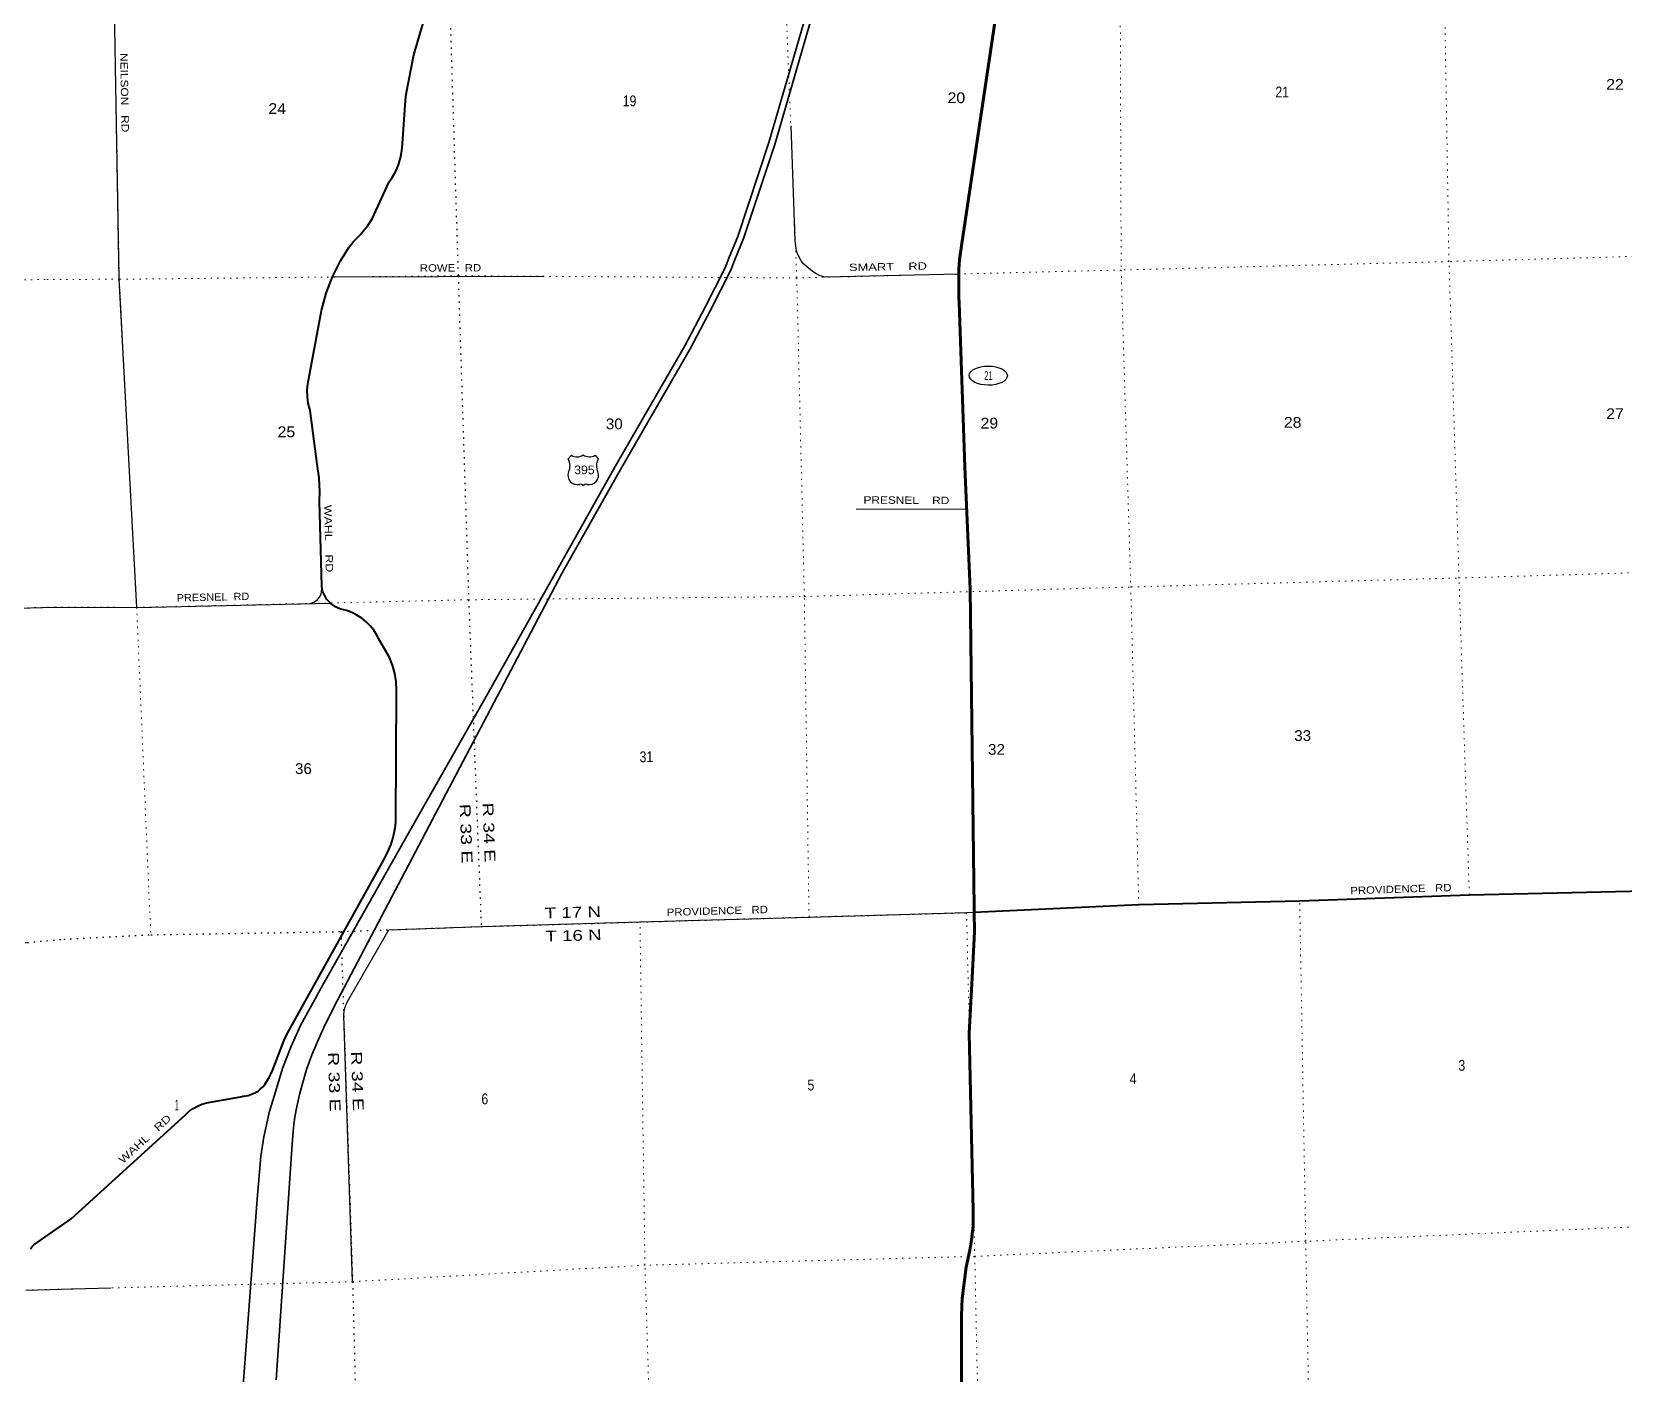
# Model space of a CAD drawing. Header units: feet. Extents: x 501257 to 757852, y -360805 to -170898.
# Drawn here: x 595540 to 621347, y -214544 to -192787 of the extents above; entities that cross this region are included whole.
import ezdxf
from ezdxf.enums import TextEntityAlignment as Align

# ---------------------------------------------------------------- set-up
doc = ezdxf.new("R2010")
doc.units = ezdxf.units.FT
doc.header["$LTSCALE"] = 70
doc.linetypes.add('DOTTED', pattern=[1.5, 0.3, -1.2])
for name, color, linetype, lineweight in [('16', 7, 'Continuous', 25), ('17', 7, 'Continuous', 25), ('20', 7, 'Continuous', 35), ('23', 7, 'Continuous', 70), ('26', 7, 'Continuous', 40), ('27', 7, 'Continuous', 13), ('29', 7, 'Continuous', 25), ('30', 7, 'Continuous', 25), ('6', 7, 'DOTTED', 25), ('7', 7, 'DOTTED', 13)]:
    doc.layers.add(name, color=color, linetype=linetype, lineweight=lineweight)

msp = doc.modelspace()

# ---------------------------------------------------------------- linework, layer by layer
at = {"layer": '16'}
for p, q in [((604233.44, -199709.73), (604284.75, -199650.97)), ((604476.51, -199645), (604476.23, -199645.2)), ((604668.6, -199650.88), (604719.99, -199709.73))]:
    msp.add_line(p, q, dxfattribs=at)
for centre, radius, start, end in [((604040.46, -199820.36), 222.05, 332.97043, 29.75871), ((604375.83, -199493.31), 182.07, 239.97227, 303.45418), ((604577.61, -199493.81), 181.52, 236.33975, 300.08743), ((604577.6, -199493.31), 182.07, 236.54582, 236.59441), ((604912.96, -199820.36), 222.05, 150.24129, 207.02957), ((604379.65, -199975.26), 151.42, 159.09177, 283.81923), ((604573.77, -199975.26), 151.42, 256.18077, 20.90823)]:
    msp.add_arc(centre, radius, start, end, dxfattribs=at)
for centre, major_axis, start_param, end_param in [((604434.99, -200174.08), (-19.56, 51.67), 4.95877769, 6.28318531), ((604518.44, -200174.08), (19.56, 51.67), 0, 1.32637542)]:
    msp.add_ellipse(centre, major_axis=major_axis, ratio=0.929097, start_param=start_param, end_param=end_param, dxfattribs=at)
at = {"layer": '17'}
msp.add_ellipse((611041.88, -198359.53), major_axis=(-309.24, 1), ratio=0.500121, dxfattribs=at)
at = {"layer": '20'}
msp.add_line((604129.67, -201567.94), (605079.82, -199879.69), dxfattribs=at)
for points in [[(604993.27, -199829.6), (606122.88, -197877.7), (606453, -197251.49), (606776.84, -196610.54), (606837.98, -196456.71), (606980.29, -196101.97), (607487.04, -194581.32), (608503.48, -191072.83)], [(605079.82, -199879.69), (606210.42, -197926.08), (606541.86, -197297.36), (606868.11, -196651.64), (606930.85, -196493.79), (607074.21, -196136.42), (607582.54, -194611.05), (608599.57, -191100.51)], [(601647.1, -205777.84), (602879.78, -203598.71), (604993.27, -199829.6)], [(599501.54, -214637.99), (599760.47, -210818.09), (599774.53, -210602.81), (599787.08, -210498.77), (599805.01, -210376.8), (599824.73, -210262.01), (599879.44, -210009.16), (599923.32, -209853.04), (599994.16, -209607.36), (600079.29, -209368.74), (600120.5, -209271.88), (600174.53, -209141.68), (600301.57, -208862.91), (600486.07, -208491.41), (604129.67, -201567.94)], [(599449.79, -210093.42), (599606.99, -209574.73), (599735.11, -209243.18), (599894.59, -208892.58), (600251.92, -208244.24), (601647.1, -205777.84)], [(596399.18, -220524.97), (597853.75, -217969.71), (598006.18, -217712.37), (598249.04, -217239.52), (598366.86, -216989.85), (598528.68, -216590.2), (598650.05, -216233.58), (598852.64, -215451.86), (598972.4, -214653.24), (599191.57, -211705.01), (599252.78, -211010.24), (599301.29, -210699.67), (599392.27, -210283.2), (599449.79, -210093.42)]]:
    msp.add_lwpolyline(points, dxfattribs=at)
at = {"layer": '23'}
for points in [[(610564.23, -196714.02), (610566.16, -196636.93), (610575.56, -196476.28), (610610.76, -196219.44), (611993.08, -186983.1), (611997.89, -186888.68), (611989.49, -186832.43), (611971.57, -186775.03), (611943.78, -186724.81), (611890.87, -186658.53), (611778.86, -186527.5), (611756.45, -186502.38), (611685.8, -186449.64), (611608.56, -186407.32), (611519.83, -186369.65), (611445.43, -186342.74), (611358.49, -186319.15), (611132.3, -186278.59)], [(610564.91, -197120.95), (610562.57, -196780.43), (610564.23, -196714.02)], [(610614.23, -216098.07), (610607.58, -213591.95), (610619.2, -213317.64), (610681.92, -212809.31), (610740.78, -212536.58), (610766.39, -212404.53), (610795, -212149.65), (610796.8, -211893.18), (610732.97, -209019.13), (610779.49, -208111.95), (610820.15, -207372.04), (610814.24, -207049.12), (610813.07, -206985.33), (610745.43, -201822.7), (610659, -199837.39), (610569.8, -197179.23), (610568.82, -197152.76), (610564.91, -197120.95)]]:
    msp.add_lwpolyline(points, dxfattribs=at)
at = {"layer": '26'}
for points in [[(601439.3, -205586.91), (601438.99, -205584.85), (601438.32, -205570.14), (601439.21, -205555.45), (601448.36, -203486.3), (601448.81, -203457.75), (601442.29, -203321.1), (601421.52, -203185.88), (601386.73, -203053.58), (601338.3, -202925.64), (601161.06, -202617.68), (601132.1, -202563.65), (601081.6, -202486.44), (601023.3, -202414.93), (600957.85, -202349.9), (600885.96, -202292.07), (600808.42, -202242.07), (600726.08, -202200.46), (600639.84, -202167.67), (600550.64, -202144.09), (600546.08, -202142.71), (600502.67, -202126.79), (600461.16, -202106.43), (600422, -202081.84), (600385.63, -202053.29), (600352.45, -202021.1), (600322.81, -201985.61), (600297.04, -201947.22), (600275.43, -201906.35), (600258.21, -201863.44), (600245.56, -201818.97), (600237.64, -201773.42), (600203.46, -200393.84), (600209.79, -200241.43), (600199.35, -200015.53), (600165.36, -199791.96), (600051.29, -198925.13), (600044.76, -198903.81), (600020.86, -198803.28), (600007.59, -198700.8), (600005.1, -198597.49), (600013.43, -198494.49), (600224.21, -197365.58), (600236.64, -197301.94), (600309.6, -197024.45), (600411.17, -196756.12), (600540.22, -196499.87), (600679.28, -196283.52), (600695.33, -196258.56), (600715.65, -196233.52), (600749.67, -196191.61), (600864.39, -196071.24), (600912.25, -196019.9), (600988.3, -195923.51), (601053.87, -195819.69), (601333.99, -195217.71), (601381.11, -195148.49), (601437.45, -195047.17), (601482.89, -194940.52), (601516.93, -194829.7), (601539.2, -194715.93), (601549.46, -194600.46), (601596.61, -193894.73), (601609.45, -193796.76), (601732.01, -193161.66), (601992.33, -192277.9)], [(598980.52, -210039.62), (599046.78, -210025.3), (599098.77, -210007.36), (599154.34, -209984.04), (599206.32, -209955.34), (599242.18, -209926.64), (599285.2, -209887.18), (599315.67, -209849.51), (599349.73, -209795.7), (599387.06, -209734.67), (599410.68, -209689.87), (599442.05, -209623.51), (599504.13, -209455.07), (599628.48, -209128.45), (599676.88, -209026.2), (601247.42, -206205.87), (601303.68, -206088.08), (601362.84, -205953.55), (601398.69, -205847.72), (601425.58, -205716.78), (601436.33, -205654), (601439.3, -205586.91)], [(610814.39, -207057.54), (613480.93, -206930.63), (616088.3, -206870.68), (618838.16, -206772.62), (621445.56, -206714.68), (624191.32, -206610.62), (625974.38, -206506.95), (626790.37, -206530.63), (627418.23, -206504.07)], [(596176.98, -212025.05), (598033.67, -210333.93), (598092.46, -210282.67), (598156.29, -210237.84), (598224.46, -210199.92), (598296.21, -210169.34), (598370.77, -210146.43), (598371.58, -210146.23), (598831.67, -210064.76), (598980.52, -210039.62), (598956.3, -210043.8)], [(595518.18, -212511.5), (595542.68, -212478.67), (595570.47, -212448.59), (596176.98, -212025.05)]]:
    msp.add_lwpolyline(points, dxfattribs=at)
at = {"layer": '29'}
for p, q in [((600408.04, -196758.56), (603845.36, -196746.53)), ((610686.18, -200528.06), (608899.7, -200525)), ((610689.22, -207063.49), (610814.02, -207057.55)), ((595443, -213180.05), (596206.68, -213161.2)), ((596206.68, -213161.2), (596821.24, -213145.34))]:
    msp.add_line(p, q, dxfattribs=at)
for points in [[(597239.23, -202116.46), (596958.08, -196797.44), (596862, -191461.92), (596792.68, -186110.18)], [(610564.23, -196714.02), (608400.21, -196762.42), (608319.49, -196743.33), (608235.83, -196697.82), (608158.04, -196646.42), (608053.84, -196550.98), (608011.28, -196496.65), (607954.03, -196398.27), (607932.02, -196338.06), (607912.94, -196175.07), (607848.36, -194313.17)], [(600053.15, -202051.91), (600108.93, -202029.89), (600136.81, -202015.2), (600172.04, -201988.77), (600204.33, -201949.13), (600220.47, -201922.7), (600230.74, -201891.86), (600236.62, -201868.37), (600241.02, -201800.82)], [(595917.79, -202109.82), (597239.23, -202116.46), (600375.31, -202044.7)], [(586560, -202409.05), (591941, -202219.05), (595917.79, -202109.82)], [(601324.34, -207342.17), (602823.39, -207288.24), (605396.34, -207214.63), (608136.38, -207134.82), (610689.22, -207063.49)], [(600739.77, -213044.84), (600594.64, -208731.96), (600601.81, -208649.45), (600621.53, -208579.49), (600641.25, -208534.65), (600676.71, -208465.18), (601324.34, -207342.17)]]:
    msp.add_lwpolyline(points, dxfattribs=at)
at = {"layer": '6'}
for points in [[(602114.56, -185905.73), (602121.48, -186147.71), (602285.81, -191466.23), (602449.57, -196740.43), (602619.07, -201992.4), (602823.39, -207288.24)], [(596058.51, -207493.07), (597467.85, -207422.06), (600548.62, -207370.08), (602823.39, -207288.24), (605396.34, -207214.63), (608136.38, -207134.82), (610689.22, -207063.49), (613480.93, -206930.63), (616088.3, -206870.68), (618838.16, -206772.62), (621445.56, -206714.68), (624191.32, -206610.62), (625974.38, -206506.95), (626790.37, -206530.63), (627418.23, -206504.07)], [(600548.62, -207370.08), (600739.77, -213044.84), (600868.13, -218383.97), (600919.28, -221183.47)], [(564696.59, -208411.81), (564890, -208419.05), (565375, -208404.05), (570114, -208290.05), (570732, -208251.05), (573973, -208163.05), (576060, -208110.05), (579285, -208039.05), (581431, -207937.05), (584377, -207880.05), (584648, -207878.05), (586737, -207791.05), (589848, -207598.05), (592075, -207597.05), (595466, -207547.05), (596058.51, -207493.07)]]:
    msp.add_lwpolyline(points, dxfattribs=at)
at = {"layer": '7'}
msp.add_line((595917.79, -202109.82), (597239.23, -202116.46), dxfattribs=at)
for points in [[(596438.09, -175498.25), (596652.66, -180863.64), (596790.85, -186184.51), (596862, -191461.92), (596958.08, -196797.44), (597239.23, -202116.46), (597467.85, -207422.06)], [(618838.16, -206772.62), (618670.22, -201639.49), (618508.36, -196510.32), (618417.56, -191116.31), (618277.47, -186856.51)], [(608136.38, -207134.82), (608060.27, -201940.07), (607938.24, -196776.13), (607722.11, -191347.48), (607598.31, -187360.98)], [(612990.32, -187427.13), (613176.45, -191222.46), (613195.16, -196647.62), (613350.95, -201774.86), (613480.93, -206930.63)], [(627136.94, -196281.76), (623801.29, -196363.21), (618508.36, -196510.32), (613195.16, -196647.62), (607938.24, -196776.13), (602449.57, -196740.43), (596958.08, -196797.44), (595778.99, -196800.59)], [(564432.87, -197763.05), (565184, -197763.05), (570555, -197586.05), (575866, -197440.05), (581092, -197252.05), (586360, -197121.05), (591747, -196881.05), (595778.99, -196800.59)], [(597239.23, -202116.46), (602619.07, -201992.4), (608060.27, -201940.07), (613358.97, -201784.59), (618670.22, -201639.49), (623916.7, -201482.91), (627275.03, -201299.85)], [(595917.79, -202109.82), (591941, -202219.05), (586560, -202409.05), (581267, -202582.05), (578555, -202648.05), (575951, -202795.05), (570630, -202941.05), (565313, -203111.05), (564565.51, -203118.96)], [(616357.03, -220771.64), (616285.56, -217777.36), (616186.78, -212389.5), (616088.3, -206870.68)], [(605722.88, -221056.46), (605644.98, -218199.21), (605477.28, -212777.99), (605396.34, -207214.63)], [(610689.22, -207063.49), (610822.62, -212634.23), (610935.13, -217993.72), (610990.08, -220916.01)], [(627568.14, -211951.79), (626897.87, -211968.75), (621520.86, -212155.22), (616186.78, -212389.5), (610822.62, -212634.23), (605477.28, -212777.99), (600739.77, -213044.84), (596206.68, -213161.2)], [(564842.02, -214284.28), (564996, -214277.05), (570269, -214130.05), (574227, -214004.05), (579495, -213811.05), (584759, -213514.05), (590101, -213333.05), (595443, -213180.05), (596206.68, -213161.2)]]:
    msp.add_lwpolyline(points, dxfattribs=at)

# ---------------------------------------------------------------- texts
at = {"layer": '16', "width": 1.05}
msp.add_text('395', height=140, dxfattribs=at).set_placement((604496.32, -199956.77), align=Align.CENTER)
at = {"layer": '17', "width": 0.6}
msp.add_text('21', height=140, dxfattribs=at).set_placement((611044.79, -198427.84), align=Align.CENTER)
at = {"layer": '27'}
for s, rotation, width, p in [('WAHL    RD', 271.419, 1.25, (600277.71, -200455.86)), ('PROVIDENCE   RD', 1.817, 1.15, (616910.66, -206766.6)), ('WAHL   RD', 42.328, 1.3, (597013.96, -211139.02))]:
    msp.add_text(s, height=120, rotation=rotation, dxfattribs=dict(at, width=width)).set_placement(p)
at = {"layer": '30'}
for s, rotation, width, p in [('NEILSON   RD', 271.032, 1.2, (596972.1, -193132.49)), ('ROWE   RD', 0.201, 1.15, (601828.02, -196674.32)), ('SMART    RD', 1.116, 1.3, (608784.85, -196665.57)), ('PRESNEL    RD', 359.64, 1.2, (609018.25, -200433.87)), ('PRESNEL  RD', 1.311, 1.1, (597889.12, -202021.57)), ('PROVIDENCE   RD', 1.668, 1.15, (605831.86, -207118.15))]:
    msp.add_text(s, height=120, rotation=rotation, dxfattribs=dict(at, width=width)).set_placement(p)
at = {"layer": '6'}
for s, rotation, width, p in [('R 33 E', 272.209, 1.35, (602472.63, -205303.15)), ('R 34 E', 272.209, 1.35, (602843.75, -205284.63)), ('T 17 N', 1.639, 1.3, (603853.73, -207158.72)), ('T 16 N', 1.639, 1.3, (603864.81, -207533.56)), ('R 33 E', 271.929, 1.35, (600339.03, -209327.06)), ('R 34 E', 271.929, 1.35, (600713.8, -209314.44))]:
    msp.add_text(s, height=175, rotation=rotation, dxfattribs=dict(at, width=width)).set_placement(p)
at = {"layer": '7'}
for s, width, p in [('22', 1.1, (621055.31, -193725.86)), ('20', 1.1, (610381.4, -193942.86)), ('21', 0.85, (615694.9, -193849.23)), ('24', 1.1, (599373.55, -194118.65)), ('19', 0.85, (605116.99, -193992.98)), ('27', 1.1, (621056.07, -199064.18)), ('25', 1.1, (599522.6, -199356.85)), ('30', 1.05, (604843.44, -199228.93)), ('29', 1.1, (610915.37, -199217.12)), ('28', 1.1, (615831.65, -199204.85)), ('33', 1.05, (616000.73, -204281.14)), ('32', 1.05, (611037.45, -204505.48)), ('36', 1.05, (599805.12, -204816.29)), ('31', 0.85, (605389.76, -204624.04)), ('3', 0.85, (618660.92, -209625.96)), ('5', 0.85, (608111.48, -209944.83)), ('4', 0.85, (613334.32, -209841.81)), ('6', 0.85, (602825.76, -210169.48)), ('1', 0.4, (597857.45, -210270.1))]:
    msp.add_text(s, height=175, dxfattribs=dict(at, width=width)).set_placement(p)

doc.saveas('drawing.dxf')
